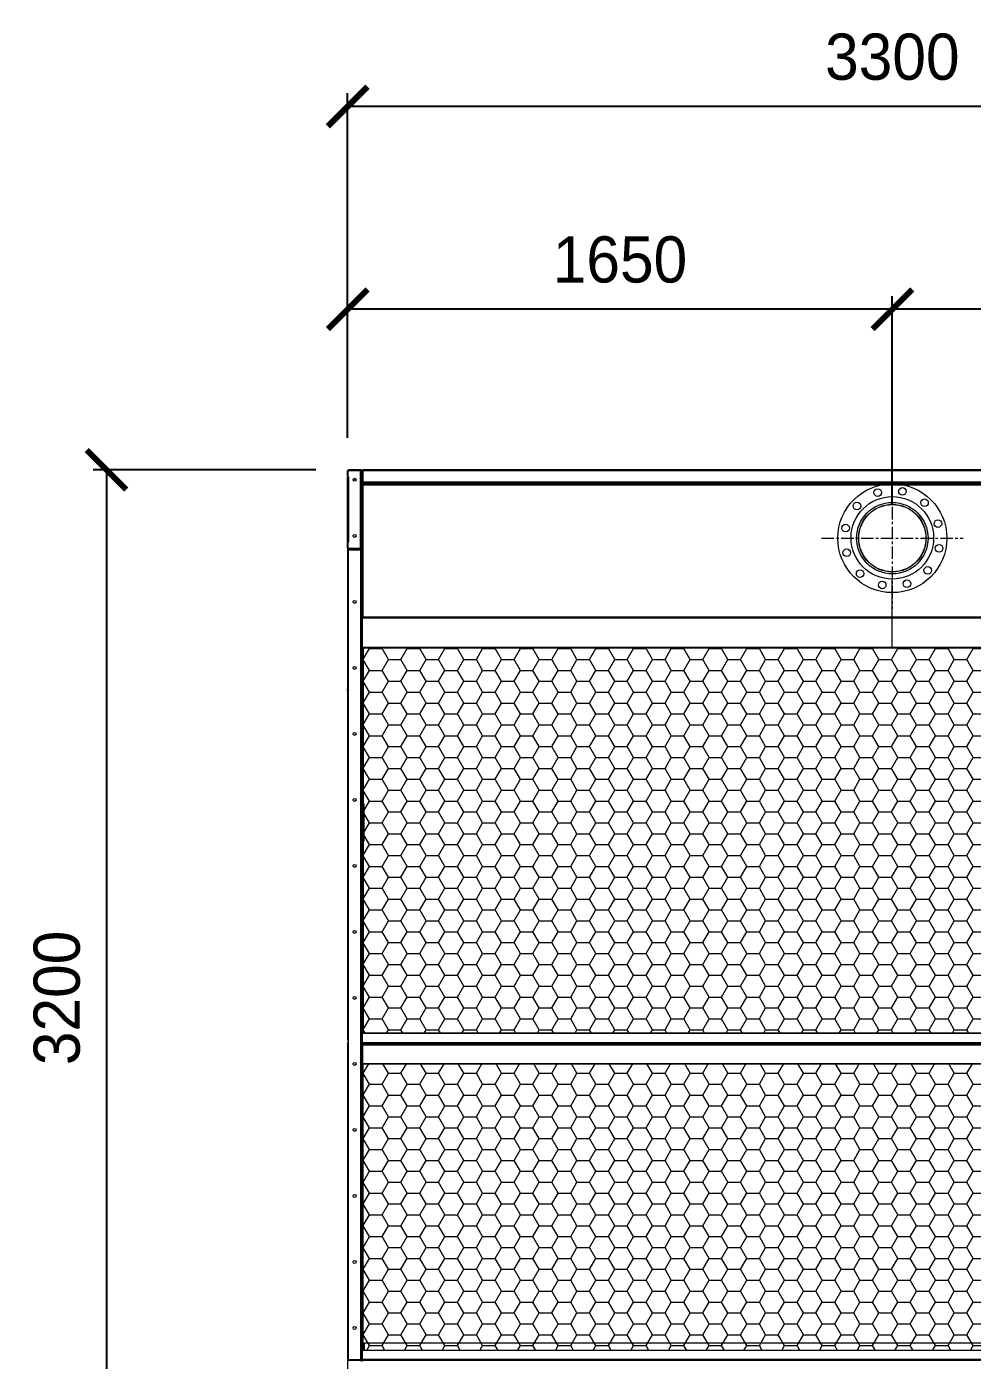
# Model space of a CAD drawing. Header units: millimetres. Extents: x 2458 to 31865, y 2044 to 22839.
# Drawn here: x 20537 to 23402, y 9279 to 13320 of the extents above; entities that cross this region are included whole.
import ezdxf

# ---------------------------------------------------------------- set-up
doc = ezdxf.new("R2010")
doc.units = ezdxf.units.MM
doc.linetypes.add('CENTER', pattern=[2, 1.25, -0.25, 0.25, -0.25])
doc.layers.add('center', color=1, linetype='CENTER')
doc.layers.add('냉각탑_dim', color=1, linetype='Continuous')
doc.styles.add('HY울릉도L', font='')
doc.styles.get('HY울릉도L').set_extended_font_data('HY울릉도L')
doc.dimstyles.new('성지DIM', dxfattribs={"dimtxt": 3.5, "dimasz": 3, "dimexe": 1, "dimexo": 2.5, "dimgap": 2, "dimtad": 1, "dimdec": 0, "dimzin": 3, "dimdsep": 46, "dimtxsty": 'HY울릉도L', "dimblk": 'ARCHTICK', "dimcen": -2, "dimclrd": 256, "dimclre": 256, "dimclrt": 7, "dimadec": 0, "dimazin": 0, "dimtfac": 1, "dimtdec": 0, "dimtofl": 0, "dimtmove": 0, "dimatfit": 3, "dimfxl": 1, "dimtolj": 1, "dimtzin": 0, "dimlwe": -1, "dimarcsym": 0})
pattern_1 = [(0, (-388190.156, -77784.336), (57.15, 32.9955677), [38.1, -76.2]), (120, (-388190.156, -77784.336), (-57.15, 32.995568), [38.1, -76.2]), (60, (-388190.156, -77784.336), (1e-07, 65.9911357), [-76.2, 38.1])]

# ---------------------------------------------------------------- blocks, each defined once
blk = doc.blocks.new('_ArchTick')
at = {"color": 0, "linetype": 'ByBlock', "const_width": 0.15}
blk.add_lwpolyline([(-0.5, -0.5), (0.5, 0.5)], dxfattribs=at)
blk = doc.blocks.new('*D410')
at = {"layer": 'Defpoints', "color": 0, "transparency": 16777216}
for p in [(21509.3, 12463.9), (21509.3, 11973.9), (23159.3, 11770.3)]:
    blk.add_point(p, dxfattribs=at)
at = {"layer": '냉각탑_dim', "transparency": 16777216}
for p, q in [((21509.3, 12073.9), (21509.3, 12503.9)), ((23159.3, 11870.3), (23159.3, 12503.9))]:
    blk.add_line(p, q, dxfattribs=at)
at = {"layer": '냉각탑_dim', "lineweight": -2, "transparency": 16777216}
blk.add_line((23159.3, 12463.9), (21509.3, 12463.9), dxfattribs=at)
at = {"layer": '냉각탑_dim', "lineweight": -2, "transparency": 16777216, "xscale": 120, "yscale": 120, "zscale": 120, "rotation": 180}
blk.add_blockref('_ArchTick', (21509.3, 12463.9), dxfattribs=at)
at = {"layer": '냉각탑_dim', "lineweight": -2, "transparency": 16777216, "xscale": 120, "yscale": 120, "zscale": 120}
blk.add_blockref('_ArchTick', (23159.3, 12463.9), dxfattribs=at)
at = {"layer": '냉각탑_dim', "color": 7, "transparency": 16777216, "insert": (22334.3, 12613.9), "char_height": 140, "attachment_point": 5, "style": 'HY울릉도L'}
blk.add_mtext('\\A1;1650', dxfattribs=at)
blk = doc.blocks.new('*D411')
at = {"layer": 'Defpoints', "color": 0, "transparency": 16777216}
for p in [(23159.3, 12463.9), (24809.3, 11974.4), (23159.3, 11770.3)]:
    blk.add_point(p, dxfattribs=at)
at = {"layer": '냉각탑_dim', "transparency": 16777216}
for p, q in [((23159.3, 11870.3), (23159.3, 12503.9)), ((24809.3, 12074.4), (24809.3, 12503.9))]:
    blk.add_line(p, q, dxfattribs=at)
at = {"layer": '냉각탑_dim', "lineweight": -2, "transparency": 16777216}
blk.add_line((24809.3, 12463.9), (23159.3, 12463.9), dxfattribs=at)
at = {"layer": '냉각탑_dim', "lineweight": -2, "transparency": 16777216, "xscale": 120, "yscale": 120, "zscale": 120, "rotation": 180}
blk.add_blockref('_ArchTick', (23159.3, 12463.9), dxfattribs=at)
at = {"layer": '냉각탑_dim', "lineweight": -2, "transparency": 16777216, "xscale": 120, "yscale": 120, "zscale": 120}
blk.add_blockref('_ArchTick', (24809.3, 12463.9), dxfattribs=at)
at = {"layer": '냉각탑_dim', "color": 7, "transparency": 16777216, "insert": (23984.3, 12613.9), "char_height": 140, "attachment_point": 5, "style": 'HY울릉도L'}
blk.add_mtext('\\A1;1650', dxfattribs=at)
blk = doc.blocks.new('*D414')
at = {"layer": 'Defpoints', "color": 0, "transparency": 16777216}
for p in [(21509.3, 13078.2), (21509.3, 11973.9), (24809.3, 11973.9)]:
    blk.add_point(p, dxfattribs=at)
at = {"layer": '냉각탑_dim', "transparency": 16777216}
for p, q in [((21509.3, 12073.9), (21509.3, 13118.2)), ((24809.3, 12073.9), (24809.3, 13118.2))]:
    blk.add_line(p, q, dxfattribs=at)
at = {"layer": '냉각탑_dim', "lineweight": -2, "transparency": 16777216}
blk.add_line((24809.3, 13078.2), (21509.3, 13078.2), dxfattribs=at)
at = {"layer": '냉각탑_dim', "lineweight": -2, "transparency": 16777216, "xscale": 120, "yscale": 120, "zscale": 120, "rotation": 180}
blk.add_blockref('_ArchTick', (21509.3, 13078.2), dxfattribs=at)
at = {"layer": '냉각탑_dim', "lineweight": -2, "transparency": 16777216, "xscale": 120, "yscale": 120, "zscale": 120}
blk.add_blockref('_ArchTick', (24809.3, 13078.2), dxfattribs=at)
at = {"layer": '냉각탑_dim', "color": 7, "transparency": 16777216, "insert": (23159.3, 13228.2), "char_height": 140, "attachment_point": 5, "style": 'HY울릉도L'}
blk.add_mtext('\\A1;3300', dxfattribs=at)
blk = doc.blocks.new('*D415')
at = {"layer": 'Defpoints', "color": 0, "transparency": 16777216}
for p in [(21512.7, 11977.3), (20778.8, 8777.3), (21512.7, 8777.3)]:
    blk.add_point(p, dxfattribs=at)
at = {"layer": '냉각탑_dim', "transparency": 16777216}
for p, q in [((21412.7, 11977.3), (20738.8, 11977.3)), ((21412.7, 8777.3), (20738.8, 8777.3))]:
    blk.add_line(p, q, dxfattribs=at)
at = {"layer": '냉각탑_dim', "lineweight": -2, "transparency": 16777216}
blk.add_line((20778.8, 11977.3), (20778.8, 8777.3), dxfattribs=at)
at = {"layer": '냉각탑_dim', "lineweight": -2, "transparency": 16777216, "xscale": 120, "yscale": 120, "zscale": 120}
for p, rotation in [((20778.8, 11977.3), 90), ((20778.8, 8777.3), 270)]:
    blk.add_blockref('_ArchTick', p, dxfattribs=dict(at, rotation=rotation))
at = {"layer": '냉각탑_dim', "color": 7, "transparency": 16777216, "insert": (20628.8, 10377.3), "char_height": 140, "attachment_point": 5, "rotation": 90, "style": 'HY울릉도L'}
blk.add_mtext('\\A1;3200', dxfattribs=at)
blk = doc.blocks.new('2')
at = {"lineweight": 20}
h = blk.add_hatch(dxfattribs=at)
h.set_pattern_fill('HONEY', scale=12)
h.set_pattern_definition(pattern_1)
h.paths.add_polyline_path([(21556.7, 11437.6), (21556.7, 10271), (24767.3, 10271), (24767.3, 11437.6)])
h = blk.add_hatch(dxfattribs=at)
h.set_pattern_fill('HONEY', scale=12)
h.set_pattern_definition(pattern_1)
h.paths.add_polyline_path([(21556.7, 10177.7), (21556.7, 9309.4), (24767.3, 9309.4), (24767.3, 10177.7)])
at = {"color": 7, "lineweight": 20, "ltscale": 0.006917}
for p, q in [((21509.3, 11957.3), (21509.3, 11973.9)), ((21509.3, 11957.3), (21509.3, 11973.9)), ((21509.3, 11757.3), (21509.3, 11740.7)), ((21509.3, 11740.7), (21509.3, 11757.3))]:
    blk.add_line(p, q, dxfattribs=at)
at = {"color": 7, "lineweight": 20, "ltscale": 0.007958}
for p, q in [((21511.3, 11955.3), (21511.3, 11974.4)), ((21511.3, 11740.2), (21511.3, 11759.3))]:
    blk.add_line(p, q, dxfattribs=at)
at = {"color": 7, "lineweight": 20, "ltscale": 0.01525}
for p, q in [((21547.9, 11974.4), (21511.3, 11974.4)), ((21511.3, 11740.2), (21547.9, 11740.2))]:
    blk.add_line(p, q, dxfattribs=at)
at = {"color": 7, "lineweight": 20, "ltscale": 0.014667}
for p, q in [((21547.9, 11977.3), (21512.7, 11977.3)), ((21512.7, 11977.3), (21547.9, 11977.3)), ((21547.9, 11975.3), (21512.7, 11975.3)), ((21512.7, 11739.3), (21547.9, 11739.3)), ((21547.9, 11739.3), (21512.7, 11739.3)), ((21512.7, 11737.3), (21547.9, 11737.3))]:
    blk.add_line(p, q, dxfattribs=at)
at = {"color": 7, "lineweight": 20, "ltscale": 0.000374085}
blk.add_line((21514.7, 11974.4), (21514.7, 11975.3), dxfattribs=at)
at = {"color": 7, "lineweight": 20, "ltscale": 0.000833263}
blk.add_line((21547.9, 11977.3), (21549.9, 11977.3), dxfattribs=at)
at = {"color": 7, "lineweight": 20, "ltscale": 0.000375}
for p, q in [((21547.9, 11974.4), (21547.9, 11975.3)), ((21554.5, 11933.6), (21554.5, 11934.5)), ((21547.9, 11740.2), (21547.9, 11739.3))]:
    blk.add_line(p, q, dxfattribs=at)
at = {"color": 7, "lineweight": 20, "ltscale": 0.001002}
for p, q in [((21550.3, 11975.3), (21547.9, 11975.3)), ((21550.3, 11739.3), (21547.9, 11739.3))]:
    blk.add_line(p, q, dxfattribs=at)
at = {"color": 7, "lineweight": 20, "ltscale": 0.097583}
blk.add_line((21547.9, 11740.2), (21547.9, 11974.4), dxfattribs=at)
at = {"color": 7, "lineweight": 20, "ltscale": 0.000448698}
for p, q in [((21550.6, 11975.9), (21549.8, 11975.3)), ((21550.6, 11738.6), (21549.8, 11739.3))]:
    blk.add_line(p, q, dxfattribs=at)
at = {"color": 7, "lineweight": 20, "ltscale": 0.000272626}
blk.add_line((21549.9, 11977.3), (21549.9, 11976.6), dxfattribs=at)
at = {"color": 7, "lineweight": 20, "ltscale": 0.000736965}
blk.add_line((21552.6, 11975.6), (21550.9, 11975.6), dxfattribs=at)
at = {"color": 7, "lineweight": 20, "ltscale": 8.05106e-06}
blk.add_line((21551.3, 11973.9), (21551.3, 11973.9), dxfattribs=at)
blk.add_line((21551.3, 11973.9), (21551.3, 11973.9), dxfattribs=at)
at = {"color": 7, "lineweight": 20, "ltscale": 0.097167}
blk.add_line((21551.3, 11740.7), (21551.3, 11973.9), dxfattribs=at)
at = {"color": 7, "lineweight": 20, "ltscale": 0.000414935}
for p, q in [((21552.3, 11976.3), (21551.6, 11975.6)), ((21555, 11975.6), (21554.3, 11976.3))]:
    blk.add_line(p, q, dxfattribs=at)
at = {"color": 7, "lineweight": 20, "ltscale": 0.000125672}
blk.add_line((21553.6, 11975.3), (21553.3, 11975.3), dxfattribs=at)
at = {"color": 7, "lineweight": 20, "ltscale": 0.00012559}
blk.add_line((21553.6, 11975.3), (21553.3, 11975.3), dxfattribs=at)
at = {"color": 7, "lineweight": 20, "ltscale": 0.000562231}
blk.add_line((21553.3, 11973.9), (21553.3, 11975.3), dxfattribs=at)
at = {"color": 7, "lineweight": 20, "ltscale": 0.013833}
for p, q in [((21553.3, 11973.9), (21553.3, 11940.7)), ((21555, 11973.9), (21555, 11940.7))]:
    blk.add_line(p, q, dxfattribs=at)
at = {"color": 7, "lineweight": 20, "ltscale": 0.000708333}
for p, q in [((21555, 11973.9), (21553.3, 11973.9)), ((21553.3, 11933.6), (21553.3, 11931.9)), ((21555.3, 11933.6), (21555.3, 11931.9)), ((21556.7, 10239.3), (21556.7, 10237.6)), ((21583.3, 10237.6), (21583.3, 10239.3)), ((22712.8, 10237.6), (22712.8, 10239.3)), ((22716.2, 10237.6), (22716.2, 10239.3)), ((22734.4, 10237.6), (22734.4, 10239.3)), ((22737.8, 10237.6), (22737.8, 10239.3))]:
    blk.add_line(p, q, dxfattribs=at)
at = {"color": 7, "lineweight": 20, "ltscale": 0.001131}
blk.add_line((21555, 11973.9), (21555, 11976.6), dxfattribs=at)
at = {"color": 7, "lineweight": 20}
for p, q in [((24763.6, 11973.9), (21555, 11973.9)), ((24761.9, 11977.3), (21556.7, 11977.3)), ((21555, 11940.7), (24763.6, 11940.7)), ((21555, 11937.3), (24763.6, 11937.3)), ((21556.7, 11935.3), (24761.9, 11935.3)), ((21556.7, 11931.9), (24761.9, 11931.9)), ((23103.3, 11935.7), (21764.9, 11935.7)), ((21510.5, 11733.9), (21510.5, 9280.7)), ((21548.5, 11739.3), (21548.5, 9280.7)), ((21551.3, 11740.7), (21551.3, 9282.1)), ((24767.3, 11530.9), (21556.7, 11530.9)), ((24767.3, 11527.7), (21556.7, 11527.7)), ((21548.5, 11437.6), (24767.3, 11437.6)), ((21551.3, 11440.1), (24767.3, 11440.1)), ((24023.7, 10269.4), (21554.9, 10269.4)), ((24023.7, 10271), (21559.3, 10271)), ((21554.7, 10242.3), (24763.9, 10242.3)), ((21554.7, 10235), (24763.9, 10235)), ((21556.1, 10239.3), (24762.5, 10239.3)), ((21556.1, 10237.6), (24762.5, 10237.6)), ((21554.7, 10177.7), (24763.9, 10177.7)), ((21554.7, 10177.6), (24763.9, 10177.6)), ((24763.9, 10177.4), (21554.7, 10177.4)), ((24023.7, 9309.4), (21554.9, 9309.4)), ((24023.7, 9331), (21559.3, 9331)), ((21554.7, 9282.3), (24763.9, 9282.3)), ((21556.1, 9279.3), (24762.5, 9279.3))]:
    blk.add_line(p, q, dxfattribs=at)
at = {"color": 7, "lineweight": 20, "ltscale": 4.99865e-05}
blk.add_line((21556.6, 11977.3), (21556.7, 11977.3), dxfattribs=at)
at = {"color": 7, "lineweight": 20, "ltscale": 1.75167e-05}
blk.add_line((21556.7, 11977.3), (21556.7, 11977.3), dxfattribs=at)
at = {"color": 7, "lineweight": 20, "ltscale": 1.55221e-05}
blk.add_line((21556.7, 11977.3), (21556.7, 11977.3), dxfattribs=at)
at = {"color": 7, "lineweight": 20, "ltscale": 4.33485e-05}
blk.add_line((21558.6, 11977.3), (21558.7, 11977.3), dxfattribs=at)
at = {"color": 7, "lineweight": 20, "ltscale": 4.06755e-05}
blk.add_line((21558.6, 11977.3), (21558.7, 11977.3), dxfattribs=at)
at = {"color": 7, "lineweight": 20, "ltscale": 3.00579e-05}
blk.add_line((21558.6, 11977.3), (21558.7, 11977.3), dxfattribs=at)
at = {"color": 7, "lineweight": 20, "ltscale": 3.95576e-05}
blk.add_line((21558.6, 11977.3), (21558.7, 11977.3), dxfattribs=at)
at = {"color": 7, "lineweight": 20, "ltscale": 1.78003e-05}
blk.add_line((21558.7, 11977.3), (21558.7, 11977.3), dxfattribs=at)
at = {"color": 7, "lineweight": 20, "ltscale": 1.24791e-05}
blk.add_line((21558.7, 11977.3), (21558.7, 11977.3), dxfattribs=at)
at = {"color": 7, "lineweight": 20, "ltscale": 2.871e-05}
blk.add_line((21558.7, 11977.3), (21558.7, 11977.3), dxfattribs=at)
at = {"color": 7, "lineweight": 20, "ltscale": 0.000833333}
for p, q in [((21509.3, 11957.3), (21511.3, 11957.3)), ((21509.3, 11955.3), (21511.3, 11955.3)), ((21553.3, 11933.6), (21555.3, 11933.6)), ((21553.3, 11931.9), (21555.3, 11931.9)), ((21509.3, 11757.3), (21511.3, 11757.3)), ((21509.3, 11757.3), (21511.3, 11757.3)), ((21555.3, 10896.6), (21553.3, 10896.6)), ((21555.3, 10895), (21553.3, 10895))]:
    blk.add_line(p, q, dxfattribs=at)
at = {"color": 7, "lineweight": 20, "ltscale": 0.081667}
for p, q in [((21509.3, 11759.3), (21509.3, 11955.3)), ((21512.7, 11759.3), (21512.7, 11955.3))]:
    blk.add_line(p, q, dxfattribs=at)
at = {"color": 7, "lineweight": 20, "ltscale": 0.000583333}
for p, q in [((21512.7, 11955.3), (21511.3, 11955.3)), ((21511.3, 11759.3), (21512.7, 11759.3)), ((21553.3, 10242.1), (21554.7, 10242.1)), ((21553.3, 10234.8), (21554.7, 10234.8)), ((21510.9, 9279.3), (21510.9, 9280.7)), ((21548.5, 9279.3), (21548.5, 9280.7)), ((21553.3, 9282.1), (21554.7, 9282.1))]:
    blk.add_line(p, q, dxfattribs=at)
at = {"color": 7, "lineweight": 20, "ltscale": 0.000833337}
blk.add_line((21553.3, 11931.9), (21551.3, 11931.9), dxfattribs=at)
at = {"color": 7, "lineweight": 20, "ltscale": 0.053167}
blk.add_line((21551.3, 11931.9), (21551.3, 11804.3), dxfattribs=at)
at = {"color": 7, "lineweight": 20, "ltscale": 0.000561904}
blk.add_line((21553.3, 11939.3), (21553.3, 11940.6), dxfattribs=at)
at = {"color": 7, "lineweight": 20, "ltscale": 0.000125435}
blk.add_line((21553.6, 11939.3), (21553.3, 11939.3), dxfattribs=at)
at = {"color": 7, "lineweight": 20, "ltscale": 0.002375}
blk.add_line((21553.3, 11933.6), (21553.3, 11939.3), dxfattribs=at)
at = {"color": 7, "lineweight": 20, "ltscale": 0.000707554}
blk.add_line((21553.3, 11937.3), (21555, 11937.3), dxfattribs=at)
at = {"color": 7, "lineweight": 20, "ltscale": 0.000707705}
blk.add_line((21553.3, 11935.3), (21555, 11935.3), dxfattribs=at)
at = {"color": 7, "lineweight": 20, "ltscale": 0.142705}
for p, q in [((21553.3, 11589.4), (21553.3, 11931.9)), ((21556.7, 11527.7), (21556.7, 11931.9))]:
    blk.add_line(p, q, dxfattribs=at)
at = {"color": 7, "lineweight": 20, "ltscale": 0.001417}
for p, q in [((21556.7, 11931.9), (21553.3, 11931.9)), ((21555, 11940.7), (21555, 11937.3)), ((21556.7, 11931.9), (21556.7, 11935.3)), ((23159.3, 11931.9), (23159.3, 11935.3)), ((21509.3, 11759.3), (21512.7, 11759.3))]:
    blk.add_line(p, q, dxfattribs=at)
at = {"color": 7, "lineweight": 20, "ltscale": 0.00075}
blk.add_line((21556.3, 11934.5), (21554.5, 11934.5), dxfattribs=at)
at = {"color": 7, "lineweight": 20, "ltscale": 5.91962e-05}
blk.add_line((21554.8, 11934.5), (21554.7, 11934.6), dxfattribs=at)
at = {"color": 7, "lineweight": 20, "ltscale": 0.000832499}
blk.add_line((21555, 11937.3), (21555, 11935.3), dxfattribs=at)
at = {"color": 7, "lineweight": 20, "ltscale": 0.000333342}
blk.add_line((21555, 11935.3), (21555, 11934.5), dxfattribs=at)
at = {"color": 7, "lineweight": 20, "ltscale": 0.000708193}
blk.add_line((21555, 11935.3), (21556.7, 11935.3), dxfattribs=at)
at = {"color": 7, "lineweight": 20, "ltscale": 0.000166667}
blk.add_line((21556.7, 11934.5), (21556.3, 11934.5), dxfattribs=at)
at = {"color": 7, "lineweight": 20, "ltscale": 5.54767e-06}
blk.add_line((21556.7, 11935.3), (21556.7, 11935.3), dxfattribs=at)
at = {"color": 7, "lineweight": 20, "ltscale": 1.09406e-05}
blk.add_line((21556.7, 11935.3), (21556.7, 11935.3), dxfattribs=at)
at = {"color": 7, "lineweight": 20, "ltscale": 0.00067235}
blk.add_line((21589.9, 11935.7), (21589.9, 11937.3), dxfattribs=at)
at = {"color": 7, "lineweight": 20, "ltscale": 0.043924}
blk.add_line((21695.3, 11935.7), (21589.9, 11935.7), dxfattribs=at)
at = {"color": 7, "lineweight": 20, "ltscale": 0.000160787}
blk.add_line((21589.9, 11935.3), (21589.9, 11935.7), dxfattribs=at)
at = {"color": 7, "lineweight": 20, "ltscale": 0.001149}
for p, q in [((21693.8, 11937.3), (21695.7, 11935.3)), ((21701, 11937.3), (21702.9, 11935.3)), ((21716.4, 11935.3), (21714.5, 11937.3)), ((21742.1, 11937.3), (21744, 11935.3)), ((21757.5, 11935.3), (21755.6, 11937.3)), ((21764.7, 11935.3), (21762.8, 11937.3)), ((21765.3, 11935.3), (21763.4, 11937.3))]:
    blk.add_line(p, q, dxfattribs=at)
at = {"color": 7, "lineweight": 20, "ltscale": 5.44556e-06}
blk.add_line((22426.9, 11935.3), (22426.9, 11935.3), dxfattribs=at)
at = {"color": 7, "lineweight": 20, "ltscale": 9.52934e-06}
blk.add_line((22426.9, 11935.3), (22426.9, 11935.3), dxfattribs=at)
at = {"color": 7, "lineweight": 20, "ltscale": 5.46643e-06}
blk.add_line((22435.2, 11935.3), (22435.2, 11935.3), dxfattribs=at)
at = {"color": 7, "lineweight": 20, "ltscale": 9.52935e-06}
blk.add_line((22435.2, 11935.3), (22435.2, 11935.3), dxfattribs=at)
at = {"color": 7, "lineweight": 20, "ltscale": 0.00083348}
blk.add_line((22953.3, 11935.3), (22953.3, 11937.3), dxfattribs=at)
at = {"color": 7, "lineweight": 20, "ltscale": 0.014833}
blk.add_line((23159.3, 11896.3), (23159.3, 11931.9), dxfattribs=at)
at = {"color": 7, "lineweight": 20, "ltscale": 0.000833322}
blk.add_line((23365.3, 11937.3), (23365.3, 11935.3), dxfattribs=at)
at = {"color": 7, "lineweight": 20, "ltscale": 0.000833201}
blk.add_line((21551.3, 11804.3), (21553.3, 11804.3), dxfattribs=at)
at = {"color": 7, "lineweight": 20, "ltscale": 0.403744}
blk.add_line((21553.3, 11805.5), (21553.3, 10896.6), dxfattribs=at)
at = {"color": 7, "lineweight": 20, "ltscale": 0.352083}
blk.add_line((21509.3, 11759.3), (21509.3, 11314.3), dxfattribs=at)
at = {"color": 7, "lineweight": 20, "ltscale": 0.000500046}
for p, q in [((21510.5, 11733.9), (21509.3, 11733.9)), ((21510.5, 9280.7), (21509.3, 9280.7))]:
    blk.add_line(p, q, dxfattribs=at)
at = {"color": 7, "lineweight": 20, "ltscale": 0.015833}
for p, q in [((21548.5, 11733.9), (21510.5, 11733.9)), ((21548.5, 9280.7), (21510.5, 9280.7))]:
    blk.add_line(p, q, dxfattribs=at)
at = {"color": 7, "lineweight": 20, "ltscale": 0.015667}
for p, q in [((21510.9, 11735.3), (21548.5, 11735.3)), ((21510.9, 9279.3), (21548.5, 9279.3))]:
    blk.add_line(p, q, dxfattribs=at)
at = {"color": 7, "lineweight": 20, "ltscale": 0.000583334}
for p, q in [((21510.9, 11735.3), (21510.9, 11733.9)), ((21548.5, 11735.3), (21548.5, 11733.9))]:
    blk.add_line(p, q, dxfattribs=at)
at = {"color": 7, "lineweight": 20, "ltscale": 0.000957772}
blk.add_line((21511.3, 11735.3), (21511.3, 11737.6), dxfattribs=at)
at = {"color": 7, "lineweight": 20, "ltscale": 0.000375915}
blk.add_line((21514.7, 11739.3), (21514.7, 11740.2), dxfattribs=at)
at = {"color": 7, "lineweight": 20, "ltscale": 0.000832784}
blk.add_line((21514.7, 11735.3), (21514.7, 11737.3), dxfattribs=at)
at = {"color": 7, "lineweight": 20, "ltscale": 0.000912135}
for p, q in [((21548.5, 11733.9), (21550.7, 11733.9)), ((21550.7, 9280.7), (21548.5, 9280.7))]:
    blk.add_line(p, q, dxfattribs=at)
at = {"color": 7, "lineweight": 20, "ltscale": 0.001261}
blk.add_line((21549.9, 11734.9), (21549.9, 11737.9), dxfattribs=at)
at = {"color": 7, "lineweight": 20, "ltscale": 0.000341711}
for p, q in [((21550.5, 11734.5), (21549.9, 11733.9)), ((21554.1, 10240.1), (21554.7, 10240.7)), ((21554.1, 10236.8), (21554.7, 10236.2)), ((21550.5, 9280.1), (21549.9, 9280.7)), ((21554.1, 9280.1), (21554.7, 9280.7))]:
    blk.add_line(p, q, dxfattribs=at)
at = {"color": 7, "lineweight": 20, "ltscale": 1.56939e-05}
blk.add_line((21551.3, 11740.6), (21551.3, 11740.7), dxfattribs=at)
at = {"color": 7, "lineweight": 20, "ltscale": 8.33834e-06}
blk.add_line((21551.3, 11740.7), (21551.3, 11740.7), dxfattribs=at)
at = {"color": 7, "lineweight": 20, "ltscale": 8.83136e-06}
blk.add_line((21551.3, 11732.5), (21551.3, 11732.5), dxfattribs=at)
at = {"color": 7, "lineweight": 20, "ltscale": 8.87683e-06}
blk.add_line((21551.3, 11732.5), (21551.3, 11732.5), dxfattribs=at)
at = {"color": 7, "lineweight": 20, "ltscale": 3.11303e-05}
blk.add_line((21551.3, 11732.5), (21551.3, 11732.5), dxfattribs=at)
at = {"color": 7, "lineweight": 20, "ltscale": 1.44681e-05}
blk.add_line((21551.3, 11732.5), (21551.3, 11732.5), dxfattribs=at)
at = {"color": 7, "lineweight": 20, "ltscale": 3.11304e-05}
blk.add_line((21551.3, 11732.5), (21551.3, 11732.5), dxfattribs=at)
at = {"color": 7, "lineweight": 20, "ltscale": 0.024121}
blk.add_line((23159.3, 11588.4), (23159.3, 11646.3), dxfattribs=at)
at = {"color": 7, "lineweight": 20, "ltscale": 0.036483}
blk.add_line((23159.3, 11440.1), (23159.3, 11605.3), dxfattribs=at)
at = {"color": 7, "lineweight": 20, "ltscale": 0.001354}
blk.add_line((23159.3, 11530.9), (23159.3, 11527.7), dxfattribs=at)
at = {"color": 7, "lineweight": 20, "ltscale": 0.392019}
blk.add_line((21555.3, 11440.1), (21555.3, 10896.6), dxfattribs=at)
at = {"color": 7, "lineweight": 20, "ltscale": 0.363192}
blk.add_line((21556.7, 11440.1), (21556.7, 10965.8), dxfattribs=at)
at = {"color": 7, "lineweight": 20, "ltscale": 0.002167}
for p, q in [((21507.7, 11314.3), (21507.7, 11309.1)), ((21558.8, 10920.6), (21558.8, 10925.8)), ((21558.8, 10896), (21558.8, 10890.8))]:
    blk.add_line(p, q, dxfattribs=at)
at = {"color": 7, "lineweight": 20, "ltscale": 0.000666667}
for p, q in [((21509.3, 11314.3), (21507.7, 11314.3)), ((21509.3, 11309.1), (21507.7, 11309.1)), ((21553.3, 10271.3), (21554.9, 10271.3))]:
    blk.add_line(p, q, dxfattribs=at)
at = {"color": 7, "lineweight": 20, "ltscale": 0.441833}
blk.add_line((21509.3, 11309.1), (21509.3, 10248.7), dxfattribs=at)
at = {"color": 7, "lineweight": 20, "ltscale": 0.047917}
for p, q in [((21555.6, 10965.8), (21555.6, 10850.8)), ((21558.8, 10965.8), (21558.8, 10850.8))]:
    blk.add_line(p, q, dxfattribs=at)
at = {"color": 7, "lineweight": 20, "ltscale": 0.001333}
for p, q in [((21555.6, 10965.8), (21558.8, 10965.8)), ((21555.6, 10850.8), (21558.8, 10850.8))]:
    blk.add_line(p, q, dxfattribs=at)
at = {"color": 7, "lineweight": 20, "ltscale": 0.01025}
blk.add_line((21558.8, 10920.6), (21558.8, 10896), dxfattribs=at)
at = {"color": 7, "lineweight": 20, "ltscale": 0.000658263}
blk.add_line((21553.3, 10896.6), (21553.3, 10895), dxfattribs=at)
at = {"color": 7, "lineweight": 20, "ltscale": 0.259889}
blk.add_line((21553.3, 10271.3), (21553.3, 10895), dxfattribs=at)
at = {"color": 7, "lineweight": 20, "ltscale": 0.001329}
blk.add_line((21555.3, 10896.6), (21555.3, 10893.4), dxfattribs=at)
at = {"color": 7, "lineweight": 20, "ltscale": 0.260664}
blk.add_line((21555.3, 10269.4), (21555.3, 10895), dxfattribs=at)
at = {"color": 7, "lineweight": 20, "ltscale": 0.242234}
blk.add_line((21556.7, 10850.8), (21556.7, 10269.4), dxfattribs=at)
at = {"color": 7, "lineweight": 20, "ltscale": 0.012167}
for p, q in [((21553.3, 10242.1), (21553.3, 10271.3)), ((21553.3, 10205.6), (21553.3, 10234.8)), ((21553.3, 9282.1), (21553.3, 9311.3))]:
    blk.add_line(p, q, dxfattribs=at)
at = {"color": 7, "lineweight": 20, "ltscale": 0.01129}
for p, q in [((21554.7, 10242.3), (21554.7, 10269.4)), ((21554.7, 9282.3), (21554.7, 9309.4))]:
    blk.add_line(p, q, dxfattribs=at)
at = {"color": 7, "lineweight": 20, "ltscale": 0.000666714}
blk.add_line((21559.3, 10271), (21559.3, 10269.4), dxfattribs=at)
at = {"color": 7, "lineweight": 20, "ltscale": 0.44375}
blk.add_line((21509.3, 10243.5), (21509.3, 9178.5), dxfattribs=at)
at = {"color": 7, "lineweight": 20, "ltscale": 0.003004}
blk.add_line((21553.3, 10234.8), (21553.3, 10242), dxfattribs=at)
at = {"color": 7, "lineweight": 20, "ltscale": 0.000967409}
for p, q in [((21554.7, 10240), (21554.7, 10242.3)), ((21554.7, 9280), (21554.7, 9282.3))]:
    blk.add_line(p, q, dxfattribs=at)
at = {"color": 7, "lineweight": 20, "ltscale": 0.000849957}
blk.add_line((21554.7, 10237.1), (21554.7, 10235), dxfattribs=at)
at = {"color": 7, "lineweight": 20, "ltscale": 0.023877}
blk.add_line((21554.7, 10235), (21554.7, 10177.7), dxfattribs=at)
at = {"color": 7, "lineweight": 20, "ltscale": 0.000805508}
blk.add_line((21555.3, 10237.5), (21555.3, 10239.4), dxfattribs=at)
at = {"color": 7, "lineweight": 20, "ltscale": 4.78227e-06}
blk.add_line((21556.1, 10237.6), (21556.1, 10237.6), dxfattribs=at)
at = {"color": 7, "lineweight": 20, "ltscale": 0.001029}
for p, q in [((22827.1, 10239.3), (22825.3, 10237.6)), ((22891.2, 10237.6), (22893, 10239.3)), ((22898.8, 10237.6), (22900.6, 10239.3))]:
    blk.add_line(p, q, dxfattribs=at)
at = {"color": 7, "lineweight": 20, "ltscale": 0.001028}
for p, q in [((22828, 10239.3), (22826.2, 10237.6)), ((22835.5, 10239.3), (22833.7, 10237.6)), ((22848, 10237.6), (22849.8, 10239.3)), ((22878.8, 10239.3), (22877, 10237.6))]:
    blk.add_line(p, q, dxfattribs=at)
at = {"color": 7, "lineweight": 20, "ltscale": 0.372625}
blk.add_line((21553.3, 9311.3), (21553.3, 10205.6), dxfattribs=at)
at = {"color": 7, "lineweight": 20, "ltscale": 0.000583332}
blk.add_line((21553.3, 10205.6), (21554.7, 10205.6), dxfattribs=at)
at = {"color": 7, "lineweight": 20, "ltscale": 5.81038e-05}
blk.add_line((21554.7, 10177.4), (21554.7, 10177.7), dxfattribs=at)
at = {"color": 7, "lineweight": 20, "ltscale": 0.009}
blk.add_line((21559.3, 9331), (21559.3, 9309.4), dxfattribs=at)
at = {"color": 7, "lineweight": 20, "ltscale": 0.00126}
blk.add_line((21549.9, 9276.6), (21549.9, 9279.6), dxfattribs=at)
at = {"color": 7, "lineweight": 20, "ltscale": 1.84442e-05}
blk.add_line((21551.3, 9282), (21551.3, 9282.1), dxfattribs=at)
at = {"color": 7, "lineweight": 20, "ltscale": 1.85381e-05}
blk.add_line((21551.3, 9282), (21551.3, 9282.1), dxfattribs=at)
at = {"color": 7, "lineweight": 20, "ltscale": 2.99318e-05}
blk.add_line((21551.3, 9282), (21551.3, 9282.1), dxfattribs=at)
blk.add_line((21551.3, 9282), (21551.3, 9282.1), dxfattribs=at)
at = {"color": 7, "lineweight": 20, "ltscale": 1.47704e-05}
blk.add_line((21551.3, 9282), (21551.3, 9282.1), dxfattribs=at)
at = {"color": 7, "lineweight": 20, "ltscale": 0.002815}
blk.add_line((21553.3, 9275.3), (21553.3, 9282), dxfattribs=at)
at = {"color": 7, "lineweight": 20, "ltscale": 0.000881921}
blk.add_line((21555.3, 9277.3), (21555.3, 9279.4), dxfattribs=at)
at = {"color": 0, "lineweight": 20, "elevation": 0}
for points in [[(21556.7, 11437.6), (24767.3, 11437.6), (24767.3, 10271), (21556.7, 10271)], [(21556.7, 10177.7), (24767.3, 10177.7), (24767.3, 9309.4), (21556.7, 9309.4)]]:
    blk.add_lwpolyline(points, close=True, dxfattribs=at)
at = {"color": 7, "lineweight": 20}
for centre, radius in [((21530.3, 11947.3), 4.5), ((23159.3, 11770.3), 165), ((23190.1, 11912), 11.5), ((23159.3, 11771.3), 125), ((23115.1, 11908.4), 11.5), ((23256.8, 11877.6), 11.5), ((23052, 11867.8), 11.5), ((23159.3, 11770.3), 108.2), ((23159.3, 11770.3), 102.5), ((23159.3, 11770.3), 101.8), ((23017.6, 11801), 11.5), ((23297.4, 11814.5), 11.5), ((21530.3, 11777.3), 4.5), ((23021.2, 11726.1), 11.5), ((23301, 11739.5), 11.5), ((23266.7, 11672.8), 11.5), ((23061.8, 11662.9), 11.5), ((23128.6, 11628.6), 11.5), ((23203.5, 11632.2), 11.5), ((21530.3, 11577.3), 4.5), ((21530.3, 11377.3), 4.5), ((21530.3, 11377.3), 4.5), ((21530.3, 11177.3), 4.5), ((21530.3, 11177.3), 4.5), ((21530.3, 10977.3), 4.5), ((21530.3, 10777.3), 4.5), ((21530.3, 10577.3), 4.5), ((21530.3, 10377.3), 4.5), ((21530.3, 10177.3), 4.5), ((21530.3, 9977.3), 4.5), ((21530.3, 9777.3), 4.5), ((21530.3, 9577.3), 4.5), ((21530.3, 9377.3), 4.5)]:
    blk.add_circle(centre, radius, dxfattribs=at)
for centre, radius, start, end in [((21512.7, 11973.9), 3.4, 90, 180), ((21512.7, 11973.9), 3.4, 90, 180), ((21512.7, 11973.9), 1.4, 90, 159.0752), ((21547.9, 11973.9), 3.4, 37.0589, 90), ((21547.9, 11973.9), 3.4, 0, 90), ((21549.9, 11973.9), 3.4, 0.7421, 90), ((21556.7, 11973.9), 3.4, 90, 180), ((22426.9, 11973.9), 3.4, 89.1059, 90), ((22435.2, 11973.9), 3.4, 90, 90.8941), ((23155.4, 11973.9), 3.4, 89.1059, 90), ((23163.7, 11973.9), 3.4, 90, 90.8941), ((21532.3, 11953.3), 4.5, 206.2136, 296.9187), ((21532.3, 11953.3), 3, 210.8421, 292.3085), ((21556.7, 11940.7), 3.4, 180, 240), ((21556.7, 11931.9), 3.4, 130.3202, 150.009), ((21556.7, 11931.9), 3.4, 120.0016, 130.1223), ((21512.7, 11740.7), 3.4, 180, 270), ((21512.1, 11732.5), 2.8, 115.3772, 150), ((21512.7, 11740.7), 1.4, 200.9374, 270), ((21512.7, 11740.7), 1.4, 200.9249, 270), ((21547.9, 11740.7), 3.4, 270, 0), ((21548.5, 11732.5), 2.8, 0, 90), ((21564, 10920.6), 5.2, 90, 90.117), ((21556.1, 10242.1), 2.8, 180, 270), ((21556.1, 10234.8), 2.8, 90, 180), ((21512.1, 9282.1), 2.8, 210, 244.6228), ((21548.5, 9282.1), 2.8, 270, 0), ((21556.1, 9282.1), 2.8, 180, 270)]:
    blk.add_arc(centre, radius, start, end, dxfattribs=at)
for centre, major_axis, start_param, end_param in [((21556.7, 10893.4), (1.4, 0), 3.141593, 3.808775), ((21556.7, 10893.4), (3.4, 0), 4.287999, 4.382994), ((21556.7, 10891.9), (-3.4, 0), 5.041784, 5.136779), ((21556.7, 10891.8), (1.4, 0), 3.141593, 3.808775)]:
    blk.add_ellipse(centre, major_axis=major_axis, ratio=0.087156, start_param=start_param, end_param=end_param, dxfattribs=at)
for points, knots in [([(21550.3, 11975.3), (21550.7, 11975), (21550.9, 11974.8), (21551.1, 11974.5), (21551.3, 11974.2), (21551.3, 11974), (21551.3, 11973.9), (21551.3, 11973.9), (21551.3, 11973.9)], [0, 0, 0, 0, 0, 0, 4.644554, 4.644554, 4.644554, 5.125492, 5.125492, 5.125492, 5.125492, 5.125492, 5.125492]), ([(21551.3, 11804.3), (21551.3, 11804.4), (21551.4, 11804.5), (21551.4, 11804.6), (21551.7, 11804.8), (21552.2, 11805), (21552.5, 11805.2), (21552.9, 11805.3), (21553.3, 11805.5)], [0, 0, 0, 0, 0, 0, 2.034087, 2.034087, 2.034087, 5.485626, 5.485626, 5.485626, 5.485626, 5.485626, 5.485626]), ([(21550.3, 11739.3), (21550.7, 11739.5), (21550.9, 11739.8), (21551.1, 11740), (21551.3, 11740.3), (21551.3, 11740.6), (21551.3, 11740.6), (21551.3, 11740.6), (21551.3, 11740.7)], [0, 0, 0, 0, 0, 0, 4.644554, 4.644554, 4.644554, 5.125492, 5.125492, 5.125492, 5.125492, 5.125492, 5.125492])]:
    blk.add_open_spline(points, degree=5, knots=knots, dxfattribs=at)
for points in [[(21552.6, 11975.6), (21552.9, 11975.2), (21553.1, 11974.9), (21553.2, 11974.6), (21553.3, 11974.2), (21553.3, 11973.9)], [(21555, 11976.6), (21555.4, 11976.8), (21555.7, 11977.1), (21556, 11977.2), (21556.4, 11977.3), (21556.7, 11977.3)], [(21550.7, 11733.9), (21550.9, 11733.6), (21551.1, 11733.3), (21551.3, 11733), (21551.3, 11732.8), (21551.3, 11732.5)], [(21554.7, 10240), (21555, 10239.7), (21555.3, 10239.5), (21555.5, 10239.4), (21555.8, 10239.3), (21556.1, 10239.3)], [(21554.7, 10237.1), (21555, 10237.3), (21555.3, 10237.4), (21555.6, 10237.5), (21555.8, 10237.6), (21556.1, 10237.6)], [(21550.7, 9280.7), (21550.9, 9280.9), (21551.1, 9281.2), (21551.3, 9281.5), (21551.3, 9281.8), (21551.3, 9282.1)], [(21554.7, 9280), (21555, 9279.7), (21555.3, 9279.5), (21555.5, 9279.4), (21555.8, 9279.3), (21556.1, 9279.3)]]:
    blk.add_open_spline(points, degree=5, dxfattribs=at)
at = {"layer": 'center', "lineweight": 20, "ltscale": 30}
for p, q in [((23159.3, 11984.8), (23159.3, 11555.8)), ((22944.8, 11770.3), (23373.8, 11770.3))]:
    blk.add_line(p, q, dxfattribs=at)

msp = doc.modelspace()

# ---------------------------------------------------------------- block references
msp.add_blockref('2', (0, 0))

# ---------------------------------------------------------------- dimensions: what is measured, and where the dimension line sits
at = {"layer": '냉각탑_dim'}
for base, p1, p2, picture, middle in [((21509.3, 13078.2), (24809.3, 11973.9), (21509.3, 11973.9), '*D414', (23159.3, 13228.2)), ((21509.3, 12463.9), (23159.3, 11770.3), (21509.3, 11973.9), '*D410', (22334.3, 12613.9)), ((23159.3, 12463.9), (24809.3, 11974.4), (23159.3, 11770.3), '*D411', (23984.3, 12613.9))]:
    dim = msp.add_linear_dim(base=base, p1=p1, p2=p2, dimstyle='성지DIM', override={"dimscale": 40}, dxfattribs=at)
    dim.commit()
    dim.dimension.update_dxf_attribs({"geometry": picture, "text_midpoint": middle})
dim = msp.add_linear_dim(base=(20778.8, 8777.3), p1=(21512.7, 11977.3), p2=(21512.7, 8777.3), angle=90, dimstyle='성지DIM', override={"dimscale": 40}, dxfattribs=at)
dim.commit()
dim.dimension.update_dxf_attribs({"geometry": '*D415', "text_midpoint": (20628.8, 10377.3)})

doc.saveas('drawing.dxf')
